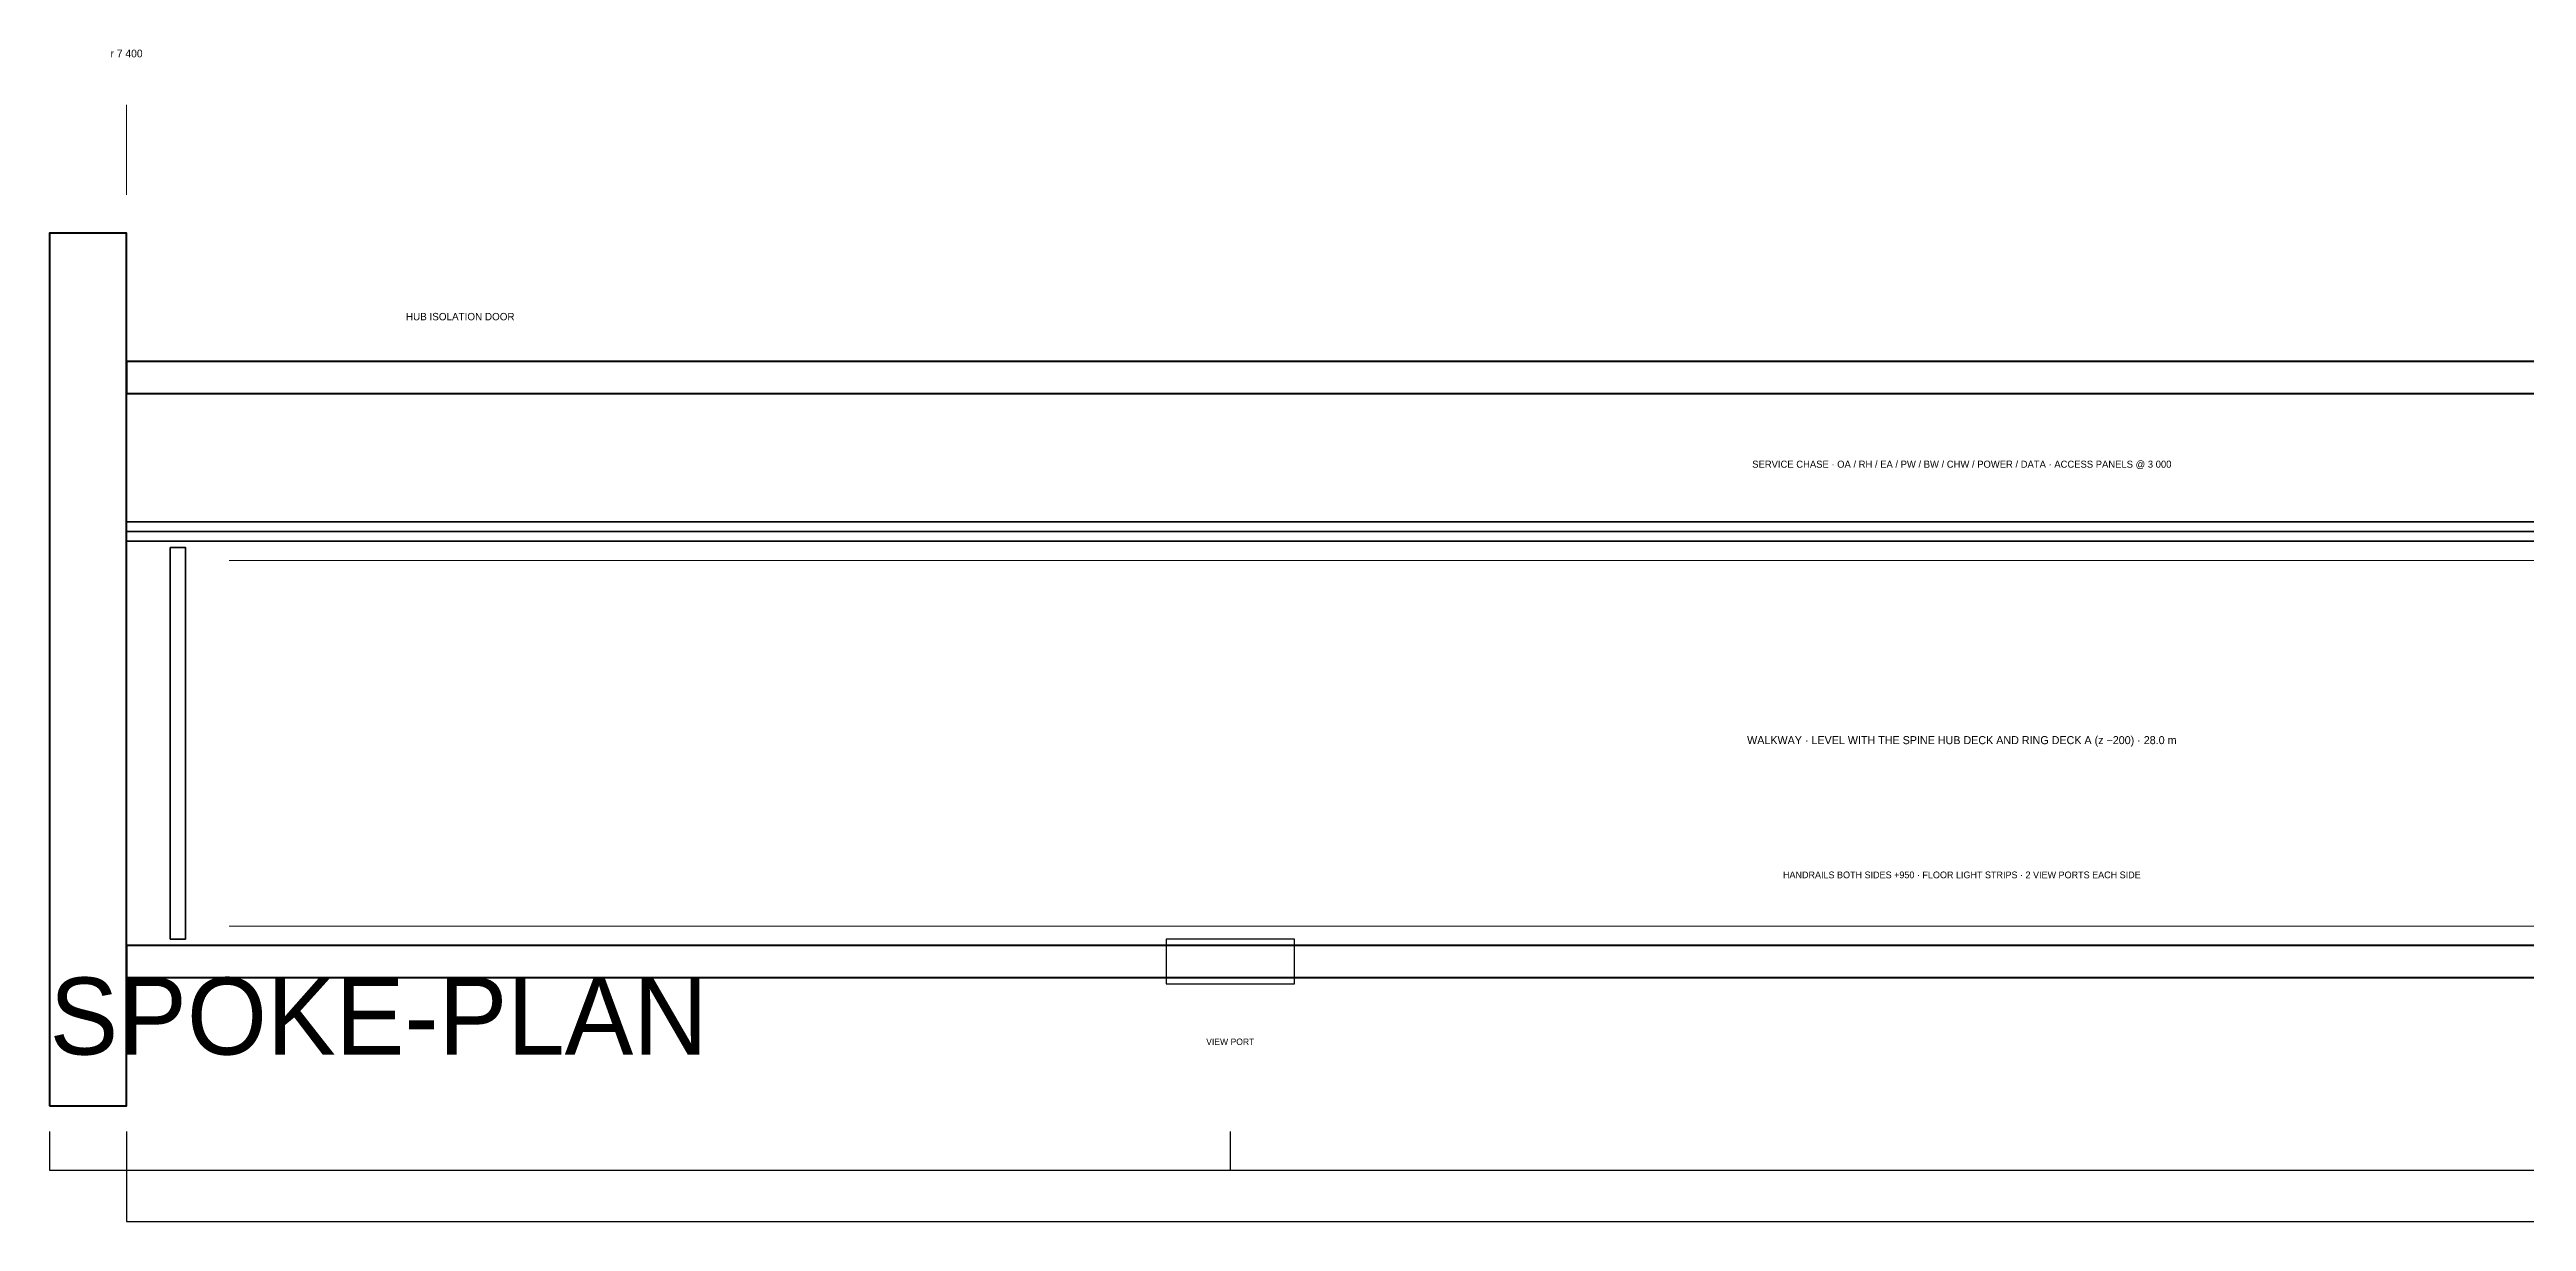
# Model space of a CAD drawing. Header units: millimetres. Extents: x 0 to 40048, y -4300 to 4831.
# Drawn here: x 0 to 19300, y -4300 to 4831 of the extents above; entities that cross this region are included whole.
import ezdxf
from ezdxf.enums import TextEntityAlignment as Align

# ---------------------------------------------------------------- set-up
doc = ezdxf.new("R2010")
doc.units = ezdxf.units.MM
for name, color, linetype, lineweight in [('A-ANNO-DIMS', 2, 'CONTINUOUS', 18), ('A-ANNO-NOTE', 7, 'CONTINUOUS', 18), ('A-ANNO-TEXT', 7, 'CONTINUOUS', 25), ('A-DOOR-PRES', 1, 'CONTINUOUS', 35), ('A-FURN', 8, 'CONTINUOUS', 18), ('A-GLAZ', 5, 'CONTINUOUS', 25), ('A-WALL-PRHU', 7, 'CONTINUOUS', 70), ('A-WALL-SHFT', 7, 'CONTINUOUS', 35)]:
    doc.layers.add(name, color=color, linetype=linetype, lineweight=lineweight)
doc.styles.add('OpenSansCondensed-Light', font='OpenSansCondensed-Light.ttf')
doc.dimstyles.new('EZDXF', dxfattribs={"dimtxt": 0.25, "dimasz": 0.175, "dimexe": 0.375, "dimexo": 0.125, "dimgap": 0.1, "dimtad": 1, "dimlfac": 100, "dimzin": 12, "dimdsep": 46, "dimtxsty": 'OpenSansCondensed-Light', "dimblk": 'ARCHTICK', "dimcen": 2.5, "dimazin": 3, "dimtfac": 0.5, "dimtmove": 2, "dimatfit": 3})

# ---------------------------------------------------------------- blocks, each defined once
blk = doc.blocks.new('_ARCHTICK')
at = {"color": 0, "linetype": 'BYBLOCK', "const_width": 0.15}
blk.add_lwpolyline([(-0.5, -0.5), (0.5, 0.5)], dxfattribs=at)

msp = doc.modelspace()

# ---------------------------------------------------------------- linework, layer by layer
at = {"layer": 'A-ANNO-DIMS'}
msp.add_line((600, 3700), (600, 4400), dxfattribs=at)
at = {"layer": 'A-DOOR-PRES'}
msp.add_lwpolyline([(940, -2100), (1060, -2100), (1060, 950), (940, 950)], close=True, dxfattribs=at)
at = {"layer": 'A-FURN'}
for p, q in [((1400, 850), (27800, 850)), ((1400, -2000), (27800, -2000))]:
    msp.add_line(p, q, dxfattribs=at)
at = {"layer": 'A-GLAZ'}
msp.add_lwpolyline([(8700, -2450), (9700, -2450), (9700, -2100), (8700, -2100)], close=True, dxfattribs=at)
at = {"layer": 'A-WALL-PRHU'}
for points in [[(0, -3400), (600, -3400), (600, 3400), (0, 3400)], [(600, 2150), (28600, 2150), (28600, 2400), (600, 2400)], [(600, -2400), (28600, -2400), (28600, -2150), (600, -2150)]]:
    msp.add_lwpolyline(points, close=True, dxfattribs=at)
at = {"layer": 'A-WALL-SHFT'}
for p, q in [((600, 2150), (28600, 2150)), ((600, 1075), (28600, 1075))]:
    msp.add_line(p, q, dxfattribs=at)
msp.add_lwpolyline([(600, 1000), (28600, 1000), (28600, 1150), (600, 1150)], close=True, dxfattribs=at)

# ---------------------------------------------------------------- texts
at = {"layer": 'A-ANNO-NOTE'}
for s, height, p in [('r 7 400', 60, (600, 4800)), ('HUB ISOLATION DOOR', 57.5, (3200, 2750)), ('SERVICE CHASE · OA / RH / EA / PW / BW / CHW / POWER / DATA · ACCESS PANELS @ 3 000', 55, (14900, 1600)), ('WALKWAY · LEVEL WITH THE SPINE HUB DECK AND RING DECK A (z −200) · 28.0 m', 62.5, (14900, -550)), ('HANDRAILS BOTH SIDES +950 · FLOOR LIGHT STRIPS · 2 VIEW PORTS EACH SIDE', 52.5, (14900, -1600)), ('VIEW PORT', 50, (9200, -2900))]:
    msp.add_text(s, height=height, dxfattribs=at).set_placement(p, align=Align.MIDDLE_CENTER)
at = {"layer": 'A-ANNO-TEXT'}
msp.add_text('SPOKE-PLAN', height=600, dxfattribs=at).set_placement((0, -3000))

# ---------------------------------------------------------------- dimensions: what is measured, and where the dimension line sits
at = {"layer": 'A-ANNO-DIMS'}
for base, p1, p2 in [((0, -3900), (0, -3600), (600, -3600)), ((600, -3900), (600, -3600), (9200, -3600)), ((600, -4300), (600, -3600), (28600, -3600)), ((9200, -3900), (9200, -3600), (20200, -3600))]:
    msp.add_linear_dim(base=base, p1=p1, p2=p2, dimstyle='EZDXF', dxfattribs=at).render()

doc.saveas('drawing.dxf')
